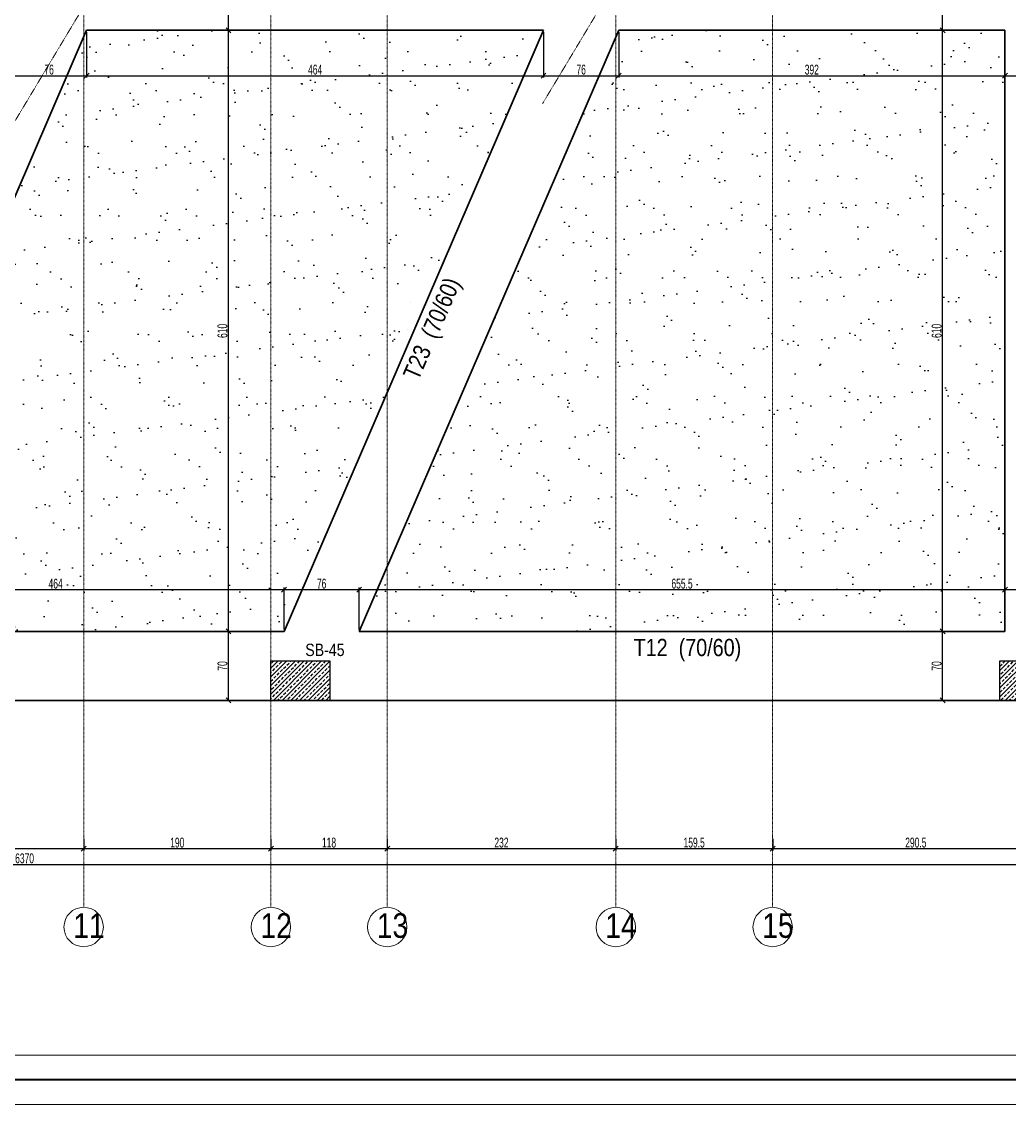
# Model space of a CAD drawing. Header units: millimetres. Extents: x -267 to 94375, y 6431 to 10838.
# Drawn here: x 4719 to 5721, y 6532 to 7631 of the extents above; entities that cross this region are included whole.
import ezdxf

# ---------------------------------------------------------------- set-up
doc = ezdxf.new("R2010")
doc.units = ezdxf.units.MM
doc.header["$LTSCALE"] = 0.0001
doc.linetypes.add('DASHED', pattern=[19.05, 12.7, -6.35])
for name, color, linetype, lineweight in [('AKS BALONU (BEYKENT)', 7, 'Continuous', 20), ('AKS CIZGISI (BEYKENT)', 252, 'DASHED', 20), ('AKS NO (BEYKENT)', 3, 'Continuous', 20), ('AKS OLCU (BEYKENT)', 200, 'Continuous', 20), ('KOLON (BEYKENT)', 3, 'Continuous', 30), ('KOLON ISMI (BEYKENT)', 91, 'Continuous', 20), ('OLCU (BEYKENT)', 14, 'Continuous', 20), ('SHEETSUMMARY-50', 152, 'Continuous', 20), ('SheetView', 40, 'Continuous', 20), ('SheetViewOut', 231, 'Continuous', 20), ('TARAMA (BEYKENT)', 252, 'Continuous', 25), ('TEMEL (BEYKENT)', 2, 'Continuous', 35), ('TEMEL ISMI (BEYKENT)', 40, 'Continuous', 20)]:
    doc.layers.add(name, color=color, linetype=linetype, lineweight=lineweight)
doc.styles.add('DSMOLC-50', font='bahnschrift light condensed', dxfattribs={"width": 0.75, "height": 10})
doc.styles.add('YAZI (BEYKENT)', font='')
doc.styles.get('YAZI (BEYKENT)').set_extended_font_data('Bahnschrift Light Condensed')
doc.dimstyles.new('DSMOLC-50', dxfattribs={"dimtxt": 10, "dimasz": 5, "dimexe": 2, "dimexo": 2, "dimgap": 1, "dimtad": 1, "dimdec": 1, "dimrnd": 0.5, "dimzin": 12, "dimdsep": 46, "dimtxsty": 'DSMOLC-50', "dimblk": 'OBLIQUE', "dimblk1": 'OBLIQUE', "dimblk2": 'OBLIQUE', "dimcen": 0, "dimclrt": 7, "dimadec": 0, "dimazin": 0, "dimtfac": 1, "dimtdec": 4, "dimtix": 1, "dimtmove": 2, "dimatfit": 3, "dimfxl": 1, "dimtzin": 0, "dimarcsym": 0})
pattern_1 = [(45, (404.937, 6438.231), (-4.4194174, 4.4194174), []), (45, (409.3565, 6438.231), (-4.4194174, 4.4194174), [3.125, -1.5625])]
pattern_2 = [(37.5, (-1463.6, 5137.655), (-1.60003, 48.94132), [0, -38.608, 0, -43.18, 0, -41.275]), (7.5, (-1463.6, 5137.655), (44.95233, 71.6825), [0, -20.828, 0, -34.798, 0, -13.335]), (327.5, (-1494.84, 5137.655), (79.09924, 0.14372), [0, -12.7, 0, -45.72, 0, -59.69]), (317.5, (-1494.84, 5137.655), (76.35565, 22.29293), [0, -6.35, 0, -29.972, 0, -34.29])]

# ---------------------------------------------------------------- blocks, each defined once
blk = doc.blocks.new('_Oblique')
at = {"color": 0, "linetype": 'ByBlock', "lineweight": -2}
blk.add_line((-0.5, -0.5), (0.5, 0.5), dxfattribs=at)
blk = doc.blocks.new('*D65')
at = {"layer": 'AKS OLCU (BEYKENT)', "color": 0, "lineweight": -2, "transparency": 16777216}
for p, q in [((4431.7, 6801.3), (4431.7, 6789.3)), ((4781.7, 6801.3), (4781.7, 6789.3)), ((4431.7, 6791.3), (4781.7, 6791.3))]:
    blk.add_line(p, q, dxfattribs=at)
at = {"layer": 'DEFPOINTS', "color": 0, "lineweight": -3, "transparency": 16777216}
for p in [(4431.7, 6803.3), (4781.7, 6803.3), (4781.7, 6791.3)]:
    blk.add_point(p, dxfattribs=at)
at = {"layer": 'AKS OLCU (BEYKENT)', "color": 0, "lineweight": -2, "transparency": 16777216, "xscale": 5, "yscale": 5, "zscale": 5, "rotation": 180}
blk.add_blockref('_Oblique', (4431.7, 6791.3), dxfattribs=at)
at = {"layer": 'AKS OLCU (BEYKENT)', "color": 0, "lineweight": -2, "transparency": 16777216, "xscale": 5, "yscale": 5, "zscale": 5}
blk.add_blockref('_Oblique', (4781.7, 6791.3), dxfattribs=at)
at = {"layer": 'AKS OLCU (BEYKENT)', "color": 7, "transparency": 16777216, "insert": (4606.7, 6797.4), "char_height": 10, "attachment_point": 5, "style": 'DSMOLC-50'}
blk.add_mtext('350', dxfattribs=at)
blk = doc.blocks.new('*D66')
at = {"layer": 'AKS OLCU (BEYKENT)', "color": 0, "lineweight": -2, "transparency": 16777216}
for p, q in [((4781.7, 6801.3), (4781.7, 6789.3)), ((4971.7, 6801.3), (4971.7, 6789.3)), ((4781.7, 6791.3), (4971.7, 6791.3))]:
    blk.add_line(p, q, dxfattribs=at)
at = {"layer": 'DEFPOINTS', "color": 0, "lineweight": -3, "transparency": 16777216}
for p in [(4781.7, 6803.3), (4971.7, 6803.3), (4971.7, 6791.3)]:
    blk.add_point(p, dxfattribs=at)
at = {"layer": 'AKS OLCU (BEYKENT)', "color": 0, "lineweight": -2, "transparency": 16777216, "xscale": 5, "yscale": 5, "zscale": 5, "rotation": 180}
blk.add_blockref('_Oblique', (4781.7, 6791.3), dxfattribs=at)
at = {"layer": 'AKS OLCU (BEYKENT)', "color": 0, "lineweight": -2, "transparency": 16777216, "xscale": 5, "yscale": 5, "zscale": 5}
blk.add_blockref('_Oblique', (4971.7, 6791.3), dxfattribs=at)
at = {"layer": 'AKS OLCU (BEYKENT)', "color": 7, "transparency": 16777216, "insert": (4876.7, 6797.4), "char_height": 10, "attachment_point": 5, "style": 'DSMOLC-50'}
blk.add_mtext('190', dxfattribs=at)
blk = doc.blocks.new('*D67')
at = {"layer": 'AKS OLCU (BEYKENT)', "color": 0, "lineweight": -2, "transparency": 16777216}
for p, q in [((4971.7, 6801.3), (4971.7, 6789.3)), ((5089.8, 6801.3), (5089.8, 6789.3)), ((4971.7, 6791.3), (5089.8, 6791.3))]:
    blk.add_line(p, q, dxfattribs=at)
at = {"layer": 'DEFPOINTS', "color": 0, "lineweight": -3, "transparency": 16777216}
for p in [(4971.7, 6803.3), (5089.8, 6803.3), (5089.8, 6791.3)]:
    blk.add_point(p, dxfattribs=at)
at = {"layer": 'AKS OLCU (BEYKENT)', "color": 0, "lineweight": -2, "transparency": 16777216, "xscale": 5, "yscale": 5, "zscale": 5, "rotation": 180}
blk.add_blockref('_Oblique', (4971.7, 6791.3), dxfattribs=at)
at = {"layer": 'AKS OLCU (BEYKENT)', "color": 0, "lineweight": -2, "transparency": 16777216, "xscale": 5, "yscale": 5, "zscale": 5}
blk.add_blockref('_Oblique', (5089.8, 6791.3), dxfattribs=at)
at = {"layer": 'AKS OLCU (BEYKENT)', "color": 7, "transparency": 16777216, "insert": (5030.7, 6797.4), "char_height": 10, "attachment_point": 5, "style": 'DSMOLC-50'}
blk.add_mtext('118', dxfattribs=at)
blk = doc.blocks.new('*D68')
at = {"layer": 'AKS OLCU (BEYKENT)', "color": 0, "lineweight": -2, "transparency": 16777216}
for p, q in [((5089.8, 6801.3), (5089.8, 6789.3)), ((5321.7, 6801.3), (5321.7, 6789.3)), ((5089.8, 6791.3), (5321.7, 6791.3))]:
    blk.add_line(p, q, dxfattribs=at)
at = {"layer": 'DEFPOINTS', "color": 0, "lineweight": -3, "transparency": 16777216}
for p in [(5089.8, 6803.3), (5321.7, 6803.3), (5321.7, 6791.3)]:
    blk.add_point(p, dxfattribs=at)
at = {"layer": 'AKS OLCU (BEYKENT)', "color": 0, "lineweight": -2, "transparency": 16777216, "xscale": 5, "yscale": 5, "zscale": 5, "rotation": 180}
blk.add_blockref('_Oblique', (5089.8, 6791.3), dxfattribs=at)
at = {"layer": 'AKS OLCU (BEYKENT)', "color": 0, "lineweight": -2, "transparency": 16777216, "xscale": 5, "yscale": 5, "zscale": 5}
blk.add_blockref('_Oblique', (5321.7, 6791.3), dxfattribs=at)
at = {"layer": 'AKS OLCU (BEYKENT)', "color": 7, "transparency": 16777216, "insert": (5205.7, 6797.4), "char_height": 10, "attachment_point": 5, "style": 'DSMOLC-50'}
blk.add_mtext('232', dxfattribs=at)
blk = doc.blocks.new('*D69')
at = {"layer": 'AKS OLCU (BEYKENT)', "color": 0, "lineweight": -2, "transparency": 16777216}
for p, q in [((5321.7, 6801.3), (5321.7, 6789.3)), ((5481, 6801.3), (5481, 6789.3)), ((5321.7, 6791.3), (5481, 6791.3))]:
    blk.add_line(p, q, dxfattribs=at)
at = {"layer": 'DEFPOINTS', "color": 0, "lineweight": -3, "transparency": 16777216}
for p in [(5321.7, 6803.3), (5481, 6803.3), (5481, 6791.3)]:
    blk.add_point(p, dxfattribs=at)
at = {"layer": 'AKS OLCU (BEYKENT)', "color": 0, "lineweight": -2, "transparency": 16777216, "xscale": 5, "yscale": 5, "zscale": 5, "rotation": 180}
blk.add_blockref('_Oblique', (5321.7, 6791.3), dxfattribs=at)
at = {"layer": 'AKS OLCU (BEYKENT)', "color": 0, "lineweight": -2, "transparency": 16777216, "xscale": 5, "yscale": 5, "zscale": 5}
blk.add_blockref('_Oblique', (5481, 6791.3), dxfattribs=at)
at = {"layer": 'AKS OLCU (BEYKENT)', "color": 7, "transparency": 16777216, "insert": (5401.3, 6797.4), "char_height": 10, "attachment_point": 5, "style": 'DSMOLC-50'}
blk.add_mtext('159.5', dxfattribs=at)
blk = doc.blocks.new('*D70')
at = {"layer": 'AKS OLCU (BEYKENT)', "color": 0, "lineweight": -2, "transparency": 16777216}
for p, q in [((5481, 6801.3), (5481, 6789.3)), ((5771.7, 6801.3), (5771.7, 6789.3)), ((5481, 6791.3), (5771.7, 6791.3))]:
    blk.add_line(p, q, dxfattribs=at)
at = {"layer": 'DEFPOINTS', "color": 0, "lineweight": -3, "transparency": 16777216}
for p in [(5481, 6803.3), (5771.7, 6803.3), (5771.7, 6791.3)]:
    blk.add_point(p, dxfattribs=at)
at = {"layer": 'AKS OLCU (BEYKENT)', "color": 0, "lineweight": -2, "transparency": 16777216, "xscale": 5, "yscale": 5, "zscale": 5, "rotation": 180}
blk.add_blockref('_Oblique', (5481, 6791.3), dxfattribs=at)
at = {"layer": 'AKS OLCU (BEYKENT)', "color": 0, "lineweight": -2, "transparency": 16777216, "xscale": 5, "yscale": 5, "zscale": 5}
blk.add_blockref('_Oblique', (5771.7, 6791.3), dxfattribs=at)
at = {"layer": 'AKS OLCU (BEYKENT)', "color": 7, "transparency": 16777216, "insert": (5626.3, 6797.4), "char_height": 10, "attachment_point": 5, "style": 'DSMOLC-50'}
blk.add_mtext('290.5', dxfattribs=at)
blk = doc.blocks.new('*D81')
at = {"layer": 'AKS OLCU (BEYKENT)', "color": 0, "lineweight": -2, "transparency": 16777216}
for p, q in [((1536.7, 6801.3), (1536.7, 6773.3)), ((7906.7, 6801.3), (7906.7, 6773.3)), ((1536.7, 6775.3), (7906.7, 6775.3))]:
    blk.add_line(p, q, dxfattribs=at)
at = {"layer": 'DEFPOINTS', "color": 0, "lineweight": -3, "transparency": 16777216}
for p in [(1536.7, 6803.3), (7906.7, 6803.3), (7906.7, 6775.3)]:
    blk.add_point(p, dxfattribs=at)
at = {"layer": 'AKS OLCU (BEYKENT)', "color": 0, "lineweight": -2, "transparency": 16777216, "xscale": 5, "yscale": 5, "zscale": 5, "rotation": 180}
blk.add_blockref('_Oblique', (1536.7, 6775.3), dxfattribs=at)
at = {"layer": 'AKS OLCU (BEYKENT)', "color": 0, "lineweight": -2, "transparency": 16777216, "xscale": 5, "yscale": 5, "zscale": 5}
blk.add_blockref('_Oblique', (7906.7, 6775.3), dxfattribs=at)
at = {"layer": 'AKS OLCU (BEYKENT)', "color": 7, "transparency": 16777216, "insert": (4721.7, 6781.4), "char_height": 10, "attachment_point": 5, "style": 'DSMOLC-50'}
blk.add_mtext('6370', dxfattribs=at)
blk = doc.blocks.new('*D110')
at = {"layer": 'DEFPOINTS', "color": 0, "lineweight": -3, "transparency": 16777216}
for p in [(4985.1, 7054.2), (4521.3, 7011.7), (4985.1, 7011.7)]:
    blk.add_point(p, dxfattribs=at)
at = {"layer": 'OLCU (BEYKENT)', "color": 0, "lineweight": -2, "transparency": 16777216}
for p, q in [((4521.3, 7013.7), (4521.3, 7056.2)), ((4521.3, 7054.2), (4985.1, 7054.2)), ((4985.1, 7013.7), (4985.1, 7056.2))]:
    blk.add_line(p, q, dxfattribs=at)
at = {"layer": 'OLCU (BEYKENT)', "color": 0, "lineweight": -2, "transparency": 16777216, "xscale": 5, "yscale": 5, "zscale": 5, "rotation": 180}
blk.add_blockref('_Oblique', (4521.3, 7054.2), dxfattribs=at)
at = {"layer": 'OLCU (BEYKENT)', "color": 0, "lineweight": -2, "transparency": 16777216, "xscale": 5, "yscale": 5, "zscale": 5}
blk.add_blockref('_Oblique', (4985.1, 7054.2), dxfattribs=at)
at = {"layer": 'OLCU (BEYKENT)', "color": 7, "transparency": 16777216, "insert": (4753.2, 7060.2), "char_height": 10, "attachment_point": 5, "style": 'DSMOLC-50'}
blk.add_mtext('464', dxfattribs=at)
blk = doc.blocks.new('*D111')
at = {"layer": 'DEFPOINTS', "color": 0, "lineweight": -3, "transparency": 16777216}
for p in [(5061.3, 7054.2), (4985.1, 7011.7), (5061.3, 7011.7)]:
    blk.add_point(p, dxfattribs=at)
at = {"layer": 'OLCU (BEYKENT)', "color": 0, "lineweight": -2, "transparency": 16777216}
for p, q in [((4985.1, 7013.7), (4985.1, 7056.2)), ((4985.1, 7054.2), (5061.3, 7054.2)), ((5061.3, 7013.7), (5061.3, 7056.2))]:
    blk.add_line(p, q, dxfattribs=at)
at = {"layer": 'OLCU (BEYKENT)', "color": 0, "lineweight": -2, "transparency": 16777216, "xscale": 5, "yscale": 5, "zscale": 5, "rotation": 180}
blk.add_blockref('_Oblique', (4985.1, 7054.2), dxfattribs=at)
at = {"layer": 'OLCU (BEYKENT)', "color": 0, "lineweight": -2, "transparency": 16777216, "xscale": 5, "yscale": 5, "zscale": 5}
blk.add_blockref('_Oblique', (5061.3, 7054.2), dxfattribs=at)
at = {"layer": 'OLCU (BEYKENT)', "color": 7, "transparency": 16777216, "insert": (5023.2, 7060.2), "char_height": 10, "attachment_point": 5, "style": 'DSMOLC-50'}
blk.add_mtext('76', dxfattribs=at)
blk = doc.blocks.new('*D112')
at = {"layer": 'DEFPOINTS', "color": 0, "lineweight": -3, "transparency": 16777216}
for p in [(5716.7, 7066.2), (5716.7, 7054.2), (5061.3, 7011.7)]:
    blk.add_point(p, dxfattribs=at)
at = {"layer": 'OLCU (BEYKENT)', "color": 0, "lineweight": -2, "transparency": 16777216}
for p, q in [((5061.3, 7013.7), (5061.3, 7056.2)), ((5061.3, 7054.2), (5716.7, 7054.2)), ((5716.7, 7064.2), (5716.7, 7052.2))]:
    blk.add_line(p, q, dxfattribs=at)
at = {"layer": 'OLCU (BEYKENT)', "color": 0, "lineweight": -2, "transparency": 16777216, "xscale": 5, "yscale": 5, "zscale": 5, "rotation": 180}
blk.add_blockref('_Oblique', (5061.3, 7054.2), dxfattribs=at)
at = {"layer": 'OLCU (BEYKENT)', "color": 0, "lineweight": -2, "transparency": 16777216, "xscale": 5, "yscale": 5, "zscale": 5}
blk.add_blockref('_Oblique', (5716.7, 7054.2), dxfattribs=at)
at = {"layer": 'OLCU (BEYKENT)', "color": 7, "transparency": 16777216, "insert": (5389, 7060.2), "char_height": 10, "attachment_point": 5, "style": 'DSMOLC-50'}
blk.add_mtext('655.5', dxfattribs=at)
blk = doc.blocks.new('*D113')
at = {"layer": 'DEFPOINTS', "color": 0, "lineweight": -3, "transparency": 16777216}
for p in [(5716.7, 7066.2), (5786.7, 7066.2), (5786.7, 7054.2)]:
    blk.add_point(p, dxfattribs=at)
at = {"layer": 'OLCU (BEYKENT)', "color": 0, "lineweight": -2, "transparency": 16777216}
for p, q in [((5716.7, 7064.2), (5716.7, 7052.2)), ((5716.7, 7054.2), (5786.7, 7054.2)), ((5786.7, 7064.2), (5786.7, 7052.2))]:
    blk.add_line(p, q, dxfattribs=at)
at = {"layer": 'OLCU (BEYKENT)', "color": 0, "lineweight": -2, "transparency": 16777216, "xscale": 5, "yscale": 5, "zscale": 5, "rotation": 180}
blk.add_blockref('_Oblique', (5716.7, 7054.2), dxfattribs=at)
at = {"layer": 'OLCU (BEYKENT)', "color": 0, "lineweight": -2, "transparency": 16777216, "xscale": 5, "yscale": 5, "zscale": 5}
blk.add_blockref('_Oblique', (5786.7, 7054.2), dxfattribs=at)
at = {"layer": 'OLCU (BEYKENT)', "color": 7, "transparency": 16777216, "insert": (5751.7, 7060.3), "char_height": 10, "attachment_point": 5, "style": 'DSMOLC-50'}
blk.add_mtext('70', dxfattribs=at)
blk = doc.blocks.new('*D129')
at = {"layer": 'DEFPOINTS', "color": 0, "lineweight": -3, "transparency": 16777216}
for p in [(4708.4, 7621.8), (4784.7, 7621.8), (4784.7, 7575.7)]:
    blk.add_point(p, dxfattribs=at)
at = {"layer": 'OLCU (BEYKENT)', "color": 0, "lineweight": -2, "transparency": 16777216}
for p, q in [((4708.4, 7619.8), (4708.4, 7573.7)), ((4784.7, 7619.8), (4784.7, 7573.7)), ((4708.4, 7575.7), (4784.7, 7575.7))]:
    blk.add_line(p, q, dxfattribs=at)
at = {"layer": 'OLCU (BEYKENT)', "color": 0, "lineweight": -2, "transparency": 16777216, "xscale": 5, "yscale": 5, "zscale": 5, "rotation": 180}
blk.add_blockref('_Oblique', (4708.4, 7575.7), dxfattribs=at)
at = {"layer": 'OLCU (BEYKENT)', "color": 0, "lineweight": -2, "transparency": 16777216, "xscale": 5, "yscale": 5, "zscale": 5}
blk.add_blockref('_Oblique', (4784.7, 7575.7), dxfattribs=at)
at = {"layer": 'OLCU (BEYKENT)', "color": 7, "transparency": 16777216, "insert": (4746.6, 7581.8), "char_height": 10, "attachment_point": 5, "style": 'DSMOLC-50'}
blk.add_mtext('76', dxfattribs=at)
blk = doc.blocks.new('*D130')
at = {"layer": 'DEFPOINTS', "color": 0, "lineweight": -3, "transparency": 16777216}
for p in [(4784.7, 7621.8), (5248.4, 7621.8), (5248.4, 7575.7)]:
    blk.add_point(p, dxfattribs=at)
at = {"layer": 'OLCU (BEYKENT)', "color": 0, "lineweight": -2, "transparency": 16777216}
for p, q in [((4784.7, 7619.8), (4784.7, 7573.7)), ((5248.4, 7619.8), (5248.4, 7573.7)), ((4784.7, 7575.7), (5248.4, 7575.7))]:
    blk.add_line(p, q, dxfattribs=at)
at = {"layer": 'OLCU (BEYKENT)', "color": 0, "lineweight": -2, "transparency": 16777216, "xscale": 5, "yscale": 5, "zscale": 5, "rotation": 180}
blk.add_blockref('_Oblique', (4784.7, 7575.7), dxfattribs=at)
at = {"layer": 'OLCU (BEYKENT)', "color": 0, "lineweight": -2, "transparency": 16777216, "xscale": 5, "yscale": 5, "zscale": 5}
blk.add_blockref('_Oblique', (5248.4, 7575.7), dxfattribs=at)
at = {"layer": 'OLCU (BEYKENT)', "color": 7, "transparency": 16777216, "insert": (5016.6, 7581.8), "char_height": 10, "attachment_point": 5, "style": 'DSMOLC-50'}
blk.add_mtext('464', dxfattribs=at)
blk = doc.blocks.new('*D131')
at = {"layer": 'DEFPOINTS', "color": 0, "lineweight": -3, "transparency": 16777216}
for p in [(5248.4, 7621.8), (5324.7, 7621.8), (5324.7, 7575.7)]:
    blk.add_point(p, dxfattribs=at)
at = {"layer": 'OLCU (BEYKENT)', "color": 0, "lineweight": -2, "transparency": 16777216}
for p, q in [((5248.4, 7619.8), (5248.4, 7573.7)), ((5324.7, 7619.8), (5324.7, 7573.7)), ((5248.4, 7575.7), (5324.7, 7575.7))]:
    blk.add_line(p, q, dxfattribs=at)
at = {"layer": 'OLCU (BEYKENT)', "color": 0, "lineweight": -2, "transparency": 16777216, "xscale": 5, "yscale": 5, "zscale": 5, "rotation": 180}
blk.add_blockref('_Oblique', (5248.4, 7575.7), dxfattribs=at)
at = {"layer": 'OLCU (BEYKENT)', "color": 0, "lineweight": -2, "transparency": 16777216, "xscale": 5, "yscale": 5, "zscale": 5}
blk.add_blockref('_Oblique', (5324.7, 7575.7), dxfattribs=at)
at = {"layer": 'OLCU (BEYKENT)', "color": 7, "transparency": 16777216, "insert": (5286.6, 7581.8), "char_height": 10, "attachment_point": 5, "style": 'DSMOLC-50'}
blk.add_mtext('76', dxfattribs=at)
blk = doc.blocks.new('*D132')
at = {"layer": 'DEFPOINTS', "color": 0, "lineweight": -3, "transparency": 16777216}
for p in [(5324.7, 7621.8), (5716.7, 7587.7), (5716.7, 7575.7)]:
    blk.add_point(p, dxfattribs=at)
at = {"layer": 'OLCU (BEYKENT)', "color": 0, "lineweight": -2, "transparency": 16777216}
for p, q in [((5324.7, 7619.8), (5324.7, 7573.7)), ((5716.7, 7585.7), (5716.7, 7573.7)), ((5324.7, 7575.7), (5716.7, 7575.7))]:
    blk.add_line(p, q, dxfattribs=at)
at = {"layer": 'OLCU (BEYKENT)', "color": 0, "lineweight": -2, "transparency": 16777216, "xscale": 5, "yscale": 5, "zscale": 5, "rotation": 180}
blk.add_blockref('_Oblique', (5324.7, 7575.7), dxfattribs=at)
at = {"layer": 'OLCU (BEYKENT)', "color": 0, "lineweight": -2, "transparency": 16777216, "xscale": 5, "yscale": 5, "zscale": 5}
blk.add_blockref('_Oblique', (5716.7, 7575.7), dxfattribs=at)
at = {"layer": 'OLCU (BEYKENT)', "color": 7, "transparency": 16777216, "insert": (5520.7, 7581.8), "char_height": 10, "attachment_point": 5, "style": 'DSMOLC-50'}
blk.add_mtext('392', dxfattribs=at)
blk = doc.blocks.new('*D133')
at = {"layer": 'DEFPOINTS', "color": 0, "lineweight": -3, "transparency": 16777216}
for p in [(5716.7, 7587.7), (5786.7, 7587.7), (5786.7, 7575.7)]:
    blk.add_point(p, dxfattribs=at)
at = {"layer": 'OLCU (BEYKENT)', "color": 0, "lineweight": -2, "transparency": 16777216}
for p, q in [((5716.7, 7585.7), (5716.7, 7573.7)), ((5786.7, 7585.7), (5786.7, 7573.7)), ((5716.7, 7575.7), (5786.7, 7575.7))]:
    blk.add_line(p, q, dxfattribs=at)
at = {"layer": 'OLCU (BEYKENT)', "color": 0, "lineweight": -2, "transparency": 16777216, "xscale": 5, "yscale": 5, "zscale": 5, "rotation": 180}
blk.add_blockref('_Oblique', (5716.7, 7575.7), dxfattribs=at)
at = {"layer": 'OLCU (BEYKENT)', "color": 0, "lineweight": -2, "transparency": 16777216, "xscale": 5, "yscale": 5, "zscale": 5}
blk.add_blockref('_Oblique', (5786.7, 7575.7), dxfattribs=at)
at = {"layer": 'OLCU (BEYKENT)', "color": 7, "transparency": 16777216, "insert": (5751.7, 7581.8), "char_height": 10, "attachment_point": 5, "style": 'DSMOLC-50'}
blk.add_mtext('70', dxfattribs=at)
blk = doc.blocks.new('*D229')
at = {"layer": 'DEFPOINTS', "color": 0, "lineweight": -3, "transparency": 16777216}
for p in [(5641.5, 7011.7), (5653.5, 7011.7), (5641.5, 6941.8)]:
    blk.add_point(p, dxfattribs=at)
at = {"layer": 'OLCU (BEYKENT)', "color": 0, "lineweight": -2, "transparency": 16777216}
for p, q in [((5643.5, 7011.7), (5655.5, 7011.7)), ((5653.5, 6941.8), (5653.5, 7011.7)), ((5643.5, 6941.8), (5655.5, 6941.8))]:
    blk.add_line(p, q, dxfattribs=at)
at = {"layer": 'OLCU (BEYKENT)', "color": 0, "lineweight": -2, "transparency": 16777216, "xscale": 5, "yscale": 5, "zscale": 5}
for p, rotation in [((5653.5, 7011.7), 90), ((5653.5, 6941.8), 270)]:
    blk.add_blockref('_Oblique', p, dxfattribs=dict(at, rotation=rotation))
at = {"layer": 'OLCU (BEYKENT)', "color": 7, "transparency": 16777216, "insert": (5647.4, 6976.7), "char_height": 10, "attachment_point": 5, "rotation": 90, "style": 'DSMOLC-50'}
blk.add_mtext('70', dxfattribs=at)
blk = doc.blocks.new('*D230')
at = {"layer": 'DEFPOINTS', "color": 0, "lineweight": -3, "transparency": 16777216}
for p in [(5641.5, 7621.8), (5653.5, 7621.8), (5641.5, 7011.7)]:
    blk.add_point(p, dxfattribs=at)
at = {"layer": 'OLCU (BEYKENT)', "color": 0, "lineweight": -2, "transparency": 16777216}
for p, q in [((5643.5, 7621.8), (5655.5, 7621.8)), ((5653.5, 7011.7), (5653.5, 7621.8)), ((5643.5, 7011.7), (5655.5, 7011.7))]:
    blk.add_line(p, q, dxfattribs=at)
at = {"layer": 'OLCU (BEYKENT)', "color": 0, "lineweight": -2, "transparency": 16777216, "xscale": 5, "yscale": 5, "zscale": 5}
for p, rotation in [((5653.5, 7621.8), 90), ((5653.5, 7011.7), 270)]:
    blk.add_blockref('_Oblique', p, dxfattribs=dict(at, rotation=rotation))
at = {"layer": 'OLCU (BEYKENT)', "color": 7, "transparency": 16777216, "insert": (5647.4, 7316.7), "char_height": 10, "attachment_point": 5, "rotation": 90, "style": 'DSMOLC-50'}
blk.add_mtext('610', dxfattribs=at)
blk = doc.blocks.new('*D231')
at = {"layer": 'DEFPOINTS', "color": 0, "lineweight": -3, "transparency": 16777216}
for p in [(5641.5, 7691.8), (5653.5, 7691.8), (5641.5, 7621.8)]:
    blk.add_point(p, dxfattribs=at)
at = {"layer": 'OLCU (BEYKENT)', "color": 0, "lineweight": -2, "transparency": 16777216}
for p, q in [((5643.5, 7691.8), (5655.5, 7691.8)), ((5653.5, 7621.8), (5653.5, 7691.8)), ((5643.5, 7621.8), (5655.5, 7621.8))]:
    blk.add_line(p, q, dxfattribs=at)
at = {"layer": 'OLCU (BEYKENT)', "color": 0, "lineweight": -2, "transparency": 16777216, "xscale": 5, "yscale": 5, "zscale": 5}
for p, rotation in [((5653.5, 7691.8), 90), ((5653.5, 7621.8), 270)]:
    blk.add_blockref('_Oblique', p, dxfattribs=dict(at, rotation=rotation))
at = {"layer": 'OLCU (BEYKENT)', "color": 7, "transparency": 16777216, "insert": (5647.4, 7656.8), "char_height": 10, "attachment_point": 5, "rotation": 90, "style": 'DSMOLC-50'}
blk.add_mtext('70', dxfattribs=at)
blk = doc.blocks.new('*D232')
at = {"layer": 'DEFPOINTS', "color": 0, "lineweight": -3, "transparency": 16777216}
for p in [(4916.7, 7011.7), (4928.7, 7011.7), (4916.7, 6941.8)]:
    blk.add_point(p, dxfattribs=at)
at = {"layer": 'OLCU (BEYKENT)', "color": 0, "lineweight": -2, "transparency": 16777216}
for p, q in [((4918.7, 7011.7), (4930.7, 7011.7)), ((4928.7, 6941.8), (4928.7, 7011.7)), ((4918.7, 6941.8), (4930.7, 6941.8))]:
    blk.add_line(p, q, dxfattribs=at)
at = {"layer": 'OLCU (BEYKENT)', "color": 0, "lineweight": -2, "transparency": 16777216, "xscale": 5, "yscale": 5, "zscale": 5}
for p, rotation in [((4928.7, 7011.7), 90), ((4928.7, 6941.8), 270)]:
    blk.add_blockref('_Oblique', p, dxfattribs=dict(at, rotation=rotation))
at = {"layer": 'OLCU (BEYKENT)', "color": 7, "transparency": 16777216, "insert": (4922.6, 6976.7), "char_height": 10, "attachment_point": 5, "rotation": 90, "style": 'DSMOLC-50'}
blk.add_mtext('70', dxfattribs=at)
blk = doc.blocks.new('*D233')
at = {"layer": 'DEFPOINTS', "color": 0, "lineweight": -3, "transparency": 16777216}
for p in [(4916.7, 7621.8), (4928.7, 7621.8), (4916.7, 7011.7)]:
    blk.add_point(p, dxfattribs=at)
at = {"layer": 'OLCU (BEYKENT)', "color": 0, "lineweight": -2, "transparency": 16777216}
for p, q in [((4918.7, 7621.8), (4930.7, 7621.8)), ((4928.7, 7011.7), (4928.7, 7621.8)), ((4918.7, 7011.7), (4930.7, 7011.7))]:
    blk.add_line(p, q, dxfattribs=at)
at = {"layer": 'OLCU (BEYKENT)', "color": 0, "lineweight": -2, "transparency": 16777216, "xscale": 5, "yscale": 5, "zscale": 5}
for p, rotation in [((4928.7, 7621.8), 90), ((4928.7, 7011.7), 270)]:
    blk.add_blockref('_Oblique', p, dxfattribs=dict(at, rotation=rotation))
at = {"layer": 'OLCU (BEYKENT)', "color": 7, "transparency": 16777216, "insert": (4922.6, 7316.7), "char_height": 10, "attachment_point": 5, "rotation": 90, "style": 'DSMOLC-50'}
blk.add_mtext('610', dxfattribs=at)
blk = doc.blocks.new('*D234')
at = {"layer": 'DEFPOINTS', "color": 0, "lineweight": -3, "transparency": 16777216}
for p in [(4916.7, 7691.8), (4928.7, 7691.8), (4916.7, 7621.8)]:
    blk.add_point(p, dxfattribs=at)
at = {"layer": 'OLCU (BEYKENT)', "color": 0, "lineweight": -2, "transparency": 16777216}
for p, q in [((4918.7, 7691.8), (4930.7, 7691.8)), ((4928.7, 7621.8), (4928.7, 7691.8)), ((4918.7, 7621.8), (4930.7, 7621.8))]:
    blk.add_line(p, q, dxfattribs=at)
at = {"layer": 'OLCU (BEYKENT)', "color": 0, "lineweight": -2, "transparency": 16777216, "xscale": 5, "yscale": 5, "zscale": 5}
for p, rotation in [((4928.7, 7691.8), 90), ((4928.7, 7621.8), 270)]:
    blk.add_blockref('_Oblique', p, dxfattribs=dict(at, rotation=rotation))
at = {"layer": 'OLCU (BEYKENT)', "color": 7, "transparency": 16777216, "insert": (4922.6, 7656.8), "char_height": 10, "attachment_point": 5, "rotation": 90, "style": 'DSMOLC-50'}
blk.add_mtext('70', dxfattribs=at)

msp = doc.modelspace()

# ---------------------------------------------------------------- hatches: boundary and pattern name
at = {"layer": 'TARAMA (BEYKENT)', "lineweight": -3}
h = msp.add_hatch(dxfattribs=at)
h.set_pattern_fill('AR-SAND', color=256, style=0)
h.set_pattern_definition(pattern_2)
h.paths.add_polyline_path([(5248.44, 7621.77), (4784.68, 7621.77), (4521.33, 7011.67), (4985.09, 7011.67)])
h = msp.add_hatch(dxfattribs=at)
h.set_pattern_fill('AR-SAND', color=256, style=0)
h.set_pattern_definition(pattern_2)
h.paths.add_polyline_path([(5716.67, 7621.77), (5324.68, 7621.77), (5061.33, 7011.67), (5716.67, 7011.67)])
at = {"layer": 'TARAMA (BEYKENT)'}
h = msp.add_hatch(dxfattribs=at)
h.set_pattern_fill('ANSI33', color=256, style=0, pattern_type=0)
h.set_pattern_definition(pattern_1)
h.paths.add_polyline_path([(4971.64, 6981.76), (5031.64, 6981.76), (5031.64, 6941.76), (4971.64, 6941.76)], flags=0)
h = msp.add_hatch(dxfattribs=at)
h.set_pattern_fill('ANSI33', color=256, style=0, pattern_type=0)
h.set_pattern_definition(pattern_1)
h.paths.add_polyline_path([(5711.67, 6981.77), (5771.67, 6981.77), (5771.67, 6941.77), (5711.67, 6941.77)], flags=0)

# ---------------------------------------------------------------- linework, layer by layer
at = {"layer": 'AKS BALONU (BEYKENT)'}
for centre in [(4781.67, 6711.77), (4971.67, 6711.77), (5089.77, 6711.77), (5321.67, 6711.77), (5480.97, 6711.77)]:
    msp.add_circle(centre, 20, dxfattribs=at)
at = {"layer": 'AKS CIZGISI (BEYKENT)'}
for p, q in [((6009.43, 9690.7), (4687.32, 7488.64)), ((6395.23, 9459.07), (5247.42, 7547.3)), ((4781.67, 6731.77), (4781.67, 7748.07)), ((4971.67, 6731.77), (4971.67, 7748.07)), ((5089.77, 6731.77), (5089.77, 7748.07)), ((5321.67, 6731.77), (5321.67, 7748.07)), ((5480.97, 6731.77), (5480.97, 7748.07)), ((1336.67, 6941.77), (8121.66, 6941.77))]:
    msp.add_line(p, q, dxfattribs=at)
at = {"layer": 'KOLON (BEYKENT)'}
for points in [[(4971.64, 6981.76), (5031.64, 6981.76), (5031.64, 6941.76), (4971.64, 6941.76)], [(5711.67, 6981.77), (5771.67, 6981.77), (5771.67, 6941.77), (5711.67, 6941.77)]]:
    msp.add_lwpolyline(points, close=True, dxfattribs=at)
at = {"layer": 'SHEETSUMMARY-50', "const_width": 2, "flags": 128}
msp.add_lwpolyline([(857.59, 6556.81), (8913.61, 6556.81), (8913.61, 10706.81), (857.59, 10706.81)], close=True, dxfattribs=at)
at = {"layer": 'SheetView'}
msp.add_lwpolyline([(882.59, 6581.81), (8288.61, 6581.81), (8288.61, 10681.81), (882.59, 10681.81)], close=True, dxfattribs=at)
at = {"layer": 'SheetViewOut'}
msp.add_lwpolyline([(832.59, 6531.81), (8938.61, 6531.81), (8938.61, 10731.81), (832.59, 10731.81)], close=True, dxfattribs=at)
at = {"layer": 'TEMEL (BEYKENT)'}
for p, q in [((4784.68, 7621.77), (4521.33, 7011.67)), ((4784.68, 7621.77), (5248.44, 7621.77)), ((5248.44, 7621.77), (4985.09, 7011.67)), ((5324.68, 7621.77), (5061.33, 7011.67)), ((5324.68, 7621.77), (5716.67, 7621.77)), ((5716.67, 7621.77), (5716.67, 7011.67)), ((4521.33, 7011.67), (4985.09, 7011.67)), ((5061.33, 7011.67), (5716.67, 7011.67))]:
    msp.add_line(p, q, dxfattribs=at)
at = {"layer": 'TEMEL (BEYKENT)', "flags": 128}
msp.add_lwpolyline([(2418.92, 9052.91), (4159.33, 8008), (5289.22, 9889.83), (7906.66, 8318.33), (7906.66, 6941.77), (1516.67, 6941.77), (1516.67, 7550.16)], close=True, dxfattribs=at)

# ---------------------------------------------------------------- texts
at = {"layer": 'AKS NO (BEYKENT)', "style": 'YAZI (BEYKENT)'}
for s, p in [('11', (4771.1, 6700.77)), ('12', (4961.1, 6700.77)), ('13', (5079.2, 6700.77)), ('14', (5311.1, 6700.77)), ('15', (5470.4, 6700.77))]:
    msp.add_text(s, height=25, dxfattribs=at).set_placement(p)
at = {"layer": 'KOLON ISMI (BEYKENT)', "style": 'YAZI (BEYKENT)'}
msp.add_text('SB-45', height=12.5, dxfattribs=at).set_placement((5006.64, 6986.76))
at = {"layer": 'TEMEL ISMI (BEYKENT)', "style": 'YAZI (BEYKENT)'}
msp.add_text('T23  (70/60)', height=17.5, rotation=66.65237, dxfattribs=at).set_placement((5121.26, 7265.48))
msp.add_text('T12  (70/60)', height=17.5, dxfattribs=at).set_placement((5339.86, 6986.67))

# ---------------------------------------------------------------- dimensions: what is measured, and where the dimension line sits
at = {"layer": 'AKS OLCU (BEYKENT)'}
for base, p1, p2, picture, middle in [((7906.66, 6775.26), (1536.67, 6803.26), (7906.66, 6803.26), '*D81', (4721.67, 6781.36)), ((4781.67, 6791.26), (4431.67, 6803.26), (4781.67, 6803.26), '*D65', (4606.67, 6797.36)), ((4971.67, 6791.26), (4781.67, 6803.26), (4971.67, 6803.26), '*D66', (4876.67, 6797.36)), ((5089.77, 6791.26), (4971.67, 6803.26), (5089.77, 6803.26), '*D67', (5030.72, 6797.36)), ((5321.67, 6791.26), (5089.77, 6803.26), (5321.67, 6803.26), '*D68', (5205.72, 6797.36)), ((5480.97, 6791.26), (5321.67, 6803.26), (5480.97, 6803.26), '*D69', (5401.32, 6797.36)), ((5771.67, 6791.26), (5480.97, 6803.26), (5771.67, 6803.26), '*D70', (5626.32, 6797.36))]:
    dim = msp.add_linear_dim(base=base, p1=p1, p2=p2, dimstyle='DSMOLC-50', dxfattribs=at)
    dim.commit()
    dim.dimension.update_dxf_attribs({"geometry": picture, "text_midpoint": middle})
at = {"layer": 'OLCU (BEYKENT)'}
for base, p1, p2, picture, middle in [((4928.67, 7691.77), (4916.67, 7621.77), (4916.67, 7691.77), '*D234', (4922.57, 7656.77)), ((5653.52, 7691.77), (5641.52, 7621.77), (5641.52, 7691.77), '*D231', (5647.41, 7656.77)), ((4928.67, 7621.77), (4916.67, 7011.67), (4916.67, 7621.77), '*D233', (4922.57, 7316.72)), ((5653.52, 7621.77), (5641.52, 7011.67), (5641.52, 7621.77), '*D230', (5647.41, 7316.72)), ((4928.67, 7011.67), (4916.67, 6941.77), (4916.67, 7011.67), '*D232', (4922.57, 6976.72)), ((5653.52, 7011.67), (5641.52, 6941.77), (5641.52, 7011.67), '*D229', (5647.41, 6976.72))]:
    dim = msp.add_linear_dim(base=base, p1=p1, p2=p2, angle=90, dimstyle='DSMOLC-50', dxfattribs=at)
    dim.commit()
    dim.dimension.update_dxf_attribs({"geometry": picture, "text_midpoint": middle})
for base, p1, p2, picture, middle in [((4784.68, 7575.73), (4708.44, 7621.77), (4784.68, 7621.77), '*D129', (4746.56, 7581.79)), ((5248.44, 7575.73), (4784.68, 7621.77), (5248.44, 7621.77), '*D130', (5016.56, 7581.79)), ((5324.68, 7575.73), (5248.44, 7621.77), (5324.68, 7621.77), '*D131', (5286.56, 7581.79)), ((5716.67, 7575.73), (5324.68, 7621.77), (5716.67, 7587.73), '*D132', (5520.68, 7581.84)), ((5786.67, 7575.73), (5716.67, 7587.73), (5786.67, 7587.73), '*D133', (5751.67, 7581.84)), ((4985.09, 7054.19), (4521.33, 7011.67), (4985.09, 7011.67), '*D110', (4753.21, 7060.24)), ((5061.33, 7054.19), (4985.09, 7011.67), (5061.33, 7011.67), '*D111', (5023.21, 7060.24)), ((5716.67, 7054.19), (5061.33, 7011.67), (5716.67, 7066.19), '*D112', (5389, 7060.24)), ((5786.67, 7054.19), (5716.67, 7066.19), (5786.67, 7066.19), '*D113', (5751.67, 7060.29))]:
    dim = msp.add_linear_dim(base=base, p1=p1, p2=p2, dimstyle='DSMOLC-50', dxfattribs=at)
    dim.commit()
    dim.dimension.update_dxf_attribs({"geometry": picture, "text_midpoint": middle})

doc.saveas('drawing.dxf')
